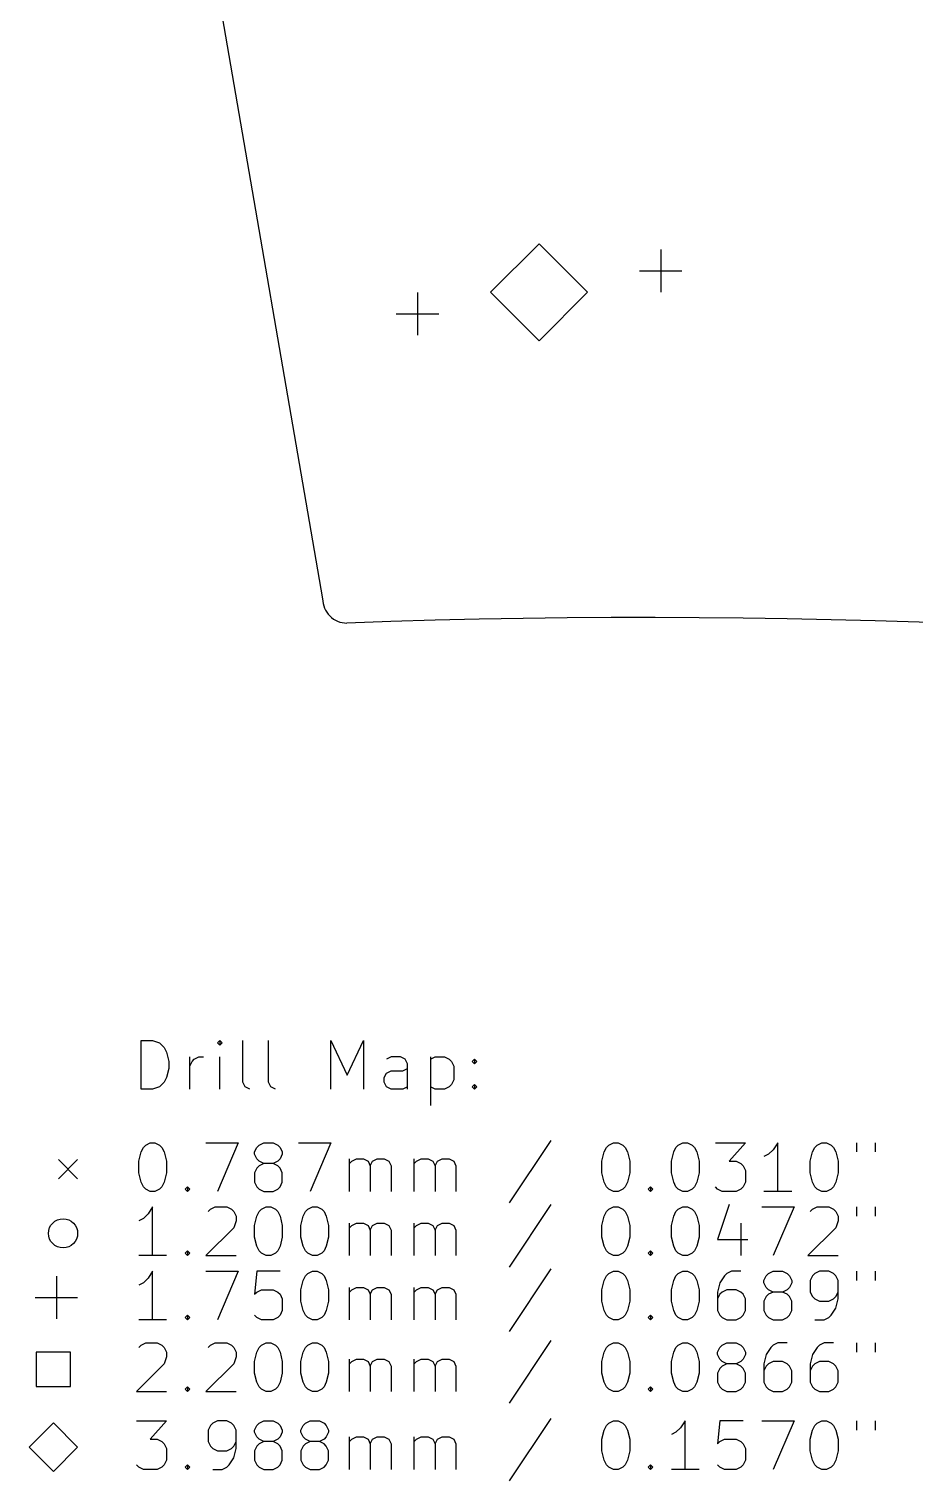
# Model space of a CAD drawing. Extents: x 1.3 to 13.6, y -7 to -2.1.
# Drawn here: x 1.322 to 2.756, y -6.967 to -4.617 of the extents above; entities that cross this region are included whole.
import ezdxf

# ---------------------------------------------------------------- set-up
doc = ezdxf.new("R2010")
doc.units = 0
doc.header["$MEASUREMENT"] = 0
doc.layers.add('BLACK', color=7, linetype='CONTINUOUS')

msp = doc.modelspace()

# ---------------------------------------------------------------- linework, layer by layer
at = {"layer": 'BLACK', "linetype": 'CONTINUOUS'}
for p, q in [((1.40337, -3.256), (1.79707, -5.53946)), ((2.14754, -4.9649), (2.06904, -5.0434)), ((2.22604, -5.0434), (2.14754, -4.9649)), ((2.3445, -4.97423), (2.3445, -5.04312)), ((2.31005, -5.00867), (2.37895, -5.00867)), ((1.95058, -5.04369), (1.95058, -5.11258)), ((2.06904, -5.0434), (2.14754, -5.1219)), ((2.14754, -5.1219), (2.22604, -5.0434)), ((1.91613, -5.07813), (1.98503, -5.07813)), ((1.50308, -6.33335), (1.50308, -6.25461)), ((1.50308, -6.25461), (1.52183, -6.25461)), ((1.52183, -6.25461), (1.53308, -6.25836)), ((1.53308, -6.25836), (1.54058, -6.26586)), ((1.54058, -6.26586), (1.54433, -6.27336)), ((1.54433, -6.27336), (1.54808, -6.28836)), ((1.63057, -6.25461), (1.62682, -6.25836)), ((1.62682, -6.25836), (1.63057, -6.26211)), ((1.63432, -6.25836), (1.63057, -6.25461)), ((1.63057, -6.25461), (1.63057, -6.26211)), ((1.63057, -6.26211), (1.63432, -6.25836)), ((1.66806, -6.3221), (1.66806, -6.25461)), ((1.70931, -6.3221), (1.70931, -6.25461)), ((1.81054, -6.33335), (1.81054, -6.25461)), ((1.81054, -6.25461), (1.83679, -6.31085)), ((1.83679, -6.31085), (1.86304, -6.25461)), ((1.86304, -6.25461), (1.86304, -6.33335)), ((1.54808, -6.28836), (1.54808, -6.29961)), ((1.58182, -6.33335), (1.58182, -6.28086)), ((1.58182, -6.29586), (1.58557, -6.28836)), ((1.58557, -6.28836), (1.58932, -6.28461)), ((1.58932, -6.28461), (1.59682, -6.28086)), ((1.59682, -6.28086), (1.60432, -6.28086)), ((1.63057, -6.33335), (1.63057, -6.28086)), ((1.90803, -6.28086), (1.90053, -6.28461)), ((1.92303, -6.28086), (1.90803, -6.28086)), ((1.93053, -6.28461), (1.92303, -6.28086)), ((1.93428, -6.29211), (1.93053, -6.28461)), ((1.93428, -6.33335), (1.93428, -6.29211)), ((1.97177, -6.28086), (1.97177, -6.3596)), ((1.97177, -6.28461), (1.97927, -6.28086)), ((1.97927, -6.28086), (1.99427, -6.28086)), ((1.99427, -6.28086), (2.00177, -6.28461)), ((2.00177, -6.28461), (2.00552, -6.28836)), ((2.00552, -6.28836), (2.00927, -6.29586)), ((2.00927, -6.29586), (2.00927, -6.31835)), ((2.03926, -6.28836), (2.04301, -6.28461)), ((2.04301, -6.29211), (2.03926, -6.28836)), ((2.04301, -6.28461), (2.04676, -6.28836)), ((2.04301, -6.28461), (2.04301, -6.29211)), ((2.04676, -6.28836), (2.04301, -6.29211)), ((1.54433, -6.3146), (1.54058, -6.3221)), ((1.54808, -6.29961), (1.54433, -6.3146)), ((1.89678, -6.3146), (1.90053, -6.30711)), ((1.89678, -6.3221), (1.89678, -6.3146)), ((1.90053, -6.30711), (1.90803, -6.30336)), ((1.90803, -6.30336), (1.92678, -6.30336)), ((1.92678, -6.30336), (1.93428, -6.29961)), ((2.00927, -6.31835), (2.00552, -6.32585)), ((1.52183, -6.33335), (1.50308, -6.33335)), ((1.53308, -6.3296), (1.52183, -6.33335)), ((1.54058, -6.3221), (1.53308, -6.3296)), ((1.67181, -6.3296), (1.66806, -6.3221)), ((1.67931, -6.33335), (1.67181, -6.3296)), ((1.71306, -6.3296), (1.70931, -6.3221)), ((1.72055, -6.33335), (1.71306, -6.3296)), ((1.90053, -6.3296), (1.89678, -6.3221)), ((1.90803, -6.33335), (1.90053, -6.3296)), ((1.92678, -6.33335), (1.90803, -6.33335)), ((1.93428, -6.3296), (1.92678, -6.33335)), ((1.97927, -6.33335), (1.97177, -6.3296)), ((1.99427, -6.33335), (1.97927, -6.33335)), ((2.00177, -6.3296), (1.99427, -6.33335)), ((2.00552, -6.32585), (2.00177, -6.3296)), ((2.03926, -6.3296), (2.04301, -6.32585)), ((2.04301, -6.33335), (2.03926, -6.3296)), ((2.04301, -6.32585), (2.04676, -6.3296)), ((2.04301, -6.32585), (2.04301, -6.33335)), ((2.04676, -6.3296), (2.04301, -6.33335)), ((1.49933, -6.44996), (1.50308, -6.43496)), ((1.50308, -6.43496), (1.50683, -6.42747)), ((1.50683, -6.42747), (1.51058, -6.42372)), ((1.51058, -6.42372), (1.51808, -6.41997)), ((1.51808, -6.41997), (1.52558, -6.41997)), ((1.52558, -6.41997), (1.53308, -6.42372)), ((1.53308, -6.42372), (1.53683, -6.42747)), ((1.53683, -6.42747), (1.54058, -6.43496)), ((1.54058, -6.43496), (1.54433, -6.44996)), ((1.60807, -6.41997), (1.66056, -6.41997)), ((1.66056, -6.41997), (1.62682, -6.49871)), ((1.68681, -6.43496), (1.69056, -6.42747)), ((1.68681, -6.43871), (1.68681, -6.43496)), ((1.69056, -6.44621), (1.68681, -6.43871)), ((1.69056, -6.42747), (1.69431, -6.42372)), ((1.69431, -6.42372), (1.70181, -6.41997)), ((1.70181, -6.41997), (1.7168, -6.41997)), ((1.7168, -6.41997), (1.7243, -6.42372)), ((1.7243, -6.42372), (1.72805, -6.42747)), ((1.72805, -6.42747), (1.7318, -6.43496)), ((1.7318, -6.43871), (1.72805, -6.44621)), ((1.7318, -6.43496), (1.7318, -6.43871)), ((1.75805, -6.41997), (1.81054, -6.41997)), ((1.81054, -6.41997), (1.7768, -6.49871)), ((2.16675, -6.41622), (2.09926, -6.51745)), ((2.24924, -6.44996), (2.25299, -6.43496)), ((2.25299, -6.43496), (2.25674, -6.42747)), ((2.25674, -6.42747), (2.26049, -6.42372)), ((2.26049, -6.42372), (2.26799, -6.41997)), ((2.26799, -6.41997), (2.27548, -6.41997)), ((2.27548, -6.41997), (2.28298, -6.42372)), ((2.28298, -6.42372), (2.28673, -6.42747)), ((2.28673, -6.42747), (2.29048, -6.43496)), ((2.29048, -6.43496), (2.29423, -6.44996)), ((2.36172, -6.44996), (2.36547, -6.43496)), ((2.36547, -6.43496), (2.36922, -6.42747)), ((2.36922, -6.42747), (2.37297, -6.42372)), ((2.37297, -6.42372), (2.38047, -6.41997)), ((2.38047, -6.41997), (2.38797, -6.41997)), ((2.38797, -6.41997), (2.39547, -6.42372)), ((2.39547, -6.42372), (2.39922, -6.42747)), ((2.39922, -6.42747), (2.40297, -6.43496)), ((2.40297, -6.43496), (2.40672, -6.44996)), ((2.43297, -6.41997), (2.48171, -6.41997)), ((2.48171, -6.41997), (2.45546, -6.44996)), ((2.5192, -6.43871), (2.51171, -6.44246)), ((2.5267, -6.43121), (2.5192, -6.43871)), ((2.5342, -6.41997), (2.5267, -6.43121)), ((2.5342, -6.49871), (2.5342, -6.41997)), ((2.5867, -6.44996), (2.59045, -6.43496)), ((2.59045, -6.43496), (2.5942, -6.42747)), ((2.5942, -6.42747), (2.59794, -6.42372)), ((2.59794, -6.42372), (2.60544, -6.41997)), ((2.60544, -6.41997), (2.61294, -6.41997)), ((2.61294, -6.41997), (2.62044, -6.42372)), ((2.62044, -6.42372), (2.62419, -6.42747)), ((2.62419, -6.42747), (2.62794, -6.43496)), ((2.62794, -6.43496), (2.63169, -6.44996)), ((2.66169, -6.41997), (2.66169, -6.43496)), ((2.69168, -6.41997), (2.69168, -6.43496)), ((1.36941, -6.44719), (1.40041, -6.47819)), ((1.40041, -6.44719), (1.36941, -6.47819)), ((1.49933, -6.46871), (1.49933, -6.44996)), ((1.54433, -6.44996), (1.54433, -6.46871)), ((1.69056, -6.46121), (1.68681, -6.46871)), ((1.69431, -6.44996), (1.69056, -6.44621)), ((1.69431, -6.45746), (1.69056, -6.46121)), ((1.70181, -6.45371), (1.69431, -6.44996)), ((1.70181, -6.45371), (1.69431, -6.45746)), ((1.7168, -6.45371), (1.70181, -6.45371)), ((1.7243, -6.44996), (1.7168, -6.45371)), ((1.7243, -6.45746), (1.7168, -6.45371)), ((1.72805, -6.44621), (1.7243, -6.44996)), ((1.72805, -6.46121), (1.7243, -6.45746)), ((1.7318, -6.46871), (1.72805, -6.46121)), ((1.84054, -6.49871), (1.84054, -6.44621)), ((1.84054, -6.45371), (1.84429, -6.44996)), ((1.84429, -6.44996), (1.85179, -6.44621)), ((1.85179, -6.44621), (1.86304, -6.44621)), ((1.86304, -6.44621), (1.87054, -6.44996)), ((1.87054, -6.44996), (1.87429, -6.45746)), ((1.87429, -6.45746), (1.87803, -6.44996)), ((1.87429, -6.45746), (1.87429, -6.49871)), ((1.87803, -6.44996), (1.88553, -6.44621)), ((1.88553, -6.44621), (1.89678, -6.44621)), ((1.89678, -6.44621), (1.90428, -6.44996)), ((1.90428, -6.44996), (1.90803, -6.45746)), ((1.90803, -6.45746), (1.90803, -6.49871)), ((1.94553, -6.49871), (1.94553, -6.44621)), ((1.94553, -6.45371), (1.94928, -6.44996)), ((1.94928, -6.44996), (1.95677, -6.44621)), ((1.95677, -6.44621), (1.96802, -6.44621)), ((1.96802, -6.44621), (1.97552, -6.44996)), ((1.97552, -6.44996), (1.97927, -6.45746)), ((1.97927, -6.45746), (1.98302, -6.44996)), ((1.97927, -6.45746), (1.97927, -6.49871)), ((1.98302, -6.44996), (1.99052, -6.44621)), ((1.99052, -6.44621), (2.00177, -6.44621)), ((2.00177, -6.44621), (2.00927, -6.44996)), ((2.00927, -6.44996), (2.01302, -6.45746)), ((2.01302, -6.45746), (2.01302, -6.49871)), ((2.24924, -6.46871), (2.24924, -6.44996)), ((2.29423, -6.44996), (2.29423, -6.46871)), ((2.36172, -6.46871), (2.36172, -6.44996)), ((2.40672, -6.44996), (2.40672, -6.46871)), ((2.45546, -6.44996), (2.46671, -6.44996)), ((2.46671, -6.44996), (2.47421, -6.45371)), ((2.47421, -6.45371), (2.47796, -6.45746)), ((2.47796, -6.45746), (2.48171, -6.46496)), ((2.5867, -6.46871), (2.5867, -6.44996)), ((2.63169, -6.44996), (2.63169, -6.46871)), ((1.50308, -6.48371), (1.49933, -6.46871)), ((1.50683, -6.49121), (1.50308, -6.48371)), ((1.54058, -6.48371), (1.53683, -6.49121)), ((1.54433, -6.46871), (1.54058, -6.48371)), ((1.68681, -6.46871), (1.68681, -6.48371)), ((1.68681, -6.48371), (1.69056, -6.49121)), ((1.72805, -6.49121), (1.7318, -6.48371)), ((1.7318, -6.48371), (1.7318, -6.46871)), ((2.25299, -6.48371), (2.24924, -6.46871)), ((2.25674, -6.49121), (2.25299, -6.48371)), ((2.29048, -6.48371), (2.28673, -6.49121)), ((2.29423, -6.46871), (2.29048, -6.48371)), ((2.36547, -6.48371), (2.36172, -6.46871)), ((2.36922, -6.49121), (2.36547, -6.48371)), ((2.40297, -6.48371), (2.39922, -6.49121)), ((2.40672, -6.46871), (2.40297, -6.48371)), ((2.48171, -6.48371), (2.47796, -6.49121)), ((2.48171, -6.46496), (2.48171, -6.48371)), ((2.59045, -6.48371), (2.5867, -6.46871)), ((2.5942, -6.49121), (2.59045, -6.48371)), ((2.62794, -6.48371), (2.62419, -6.49121)), ((2.63169, -6.46871), (2.62794, -6.48371)), ((1.51058, -6.49496), (1.50683, -6.49121)), ((1.51808, -6.49871), (1.51058, -6.49496)), ((1.52558, -6.49871), (1.51808, -6.49871)), ((1.53308, -6.49496), (1.52558, -6.49871)), ((1.53683, -6.49121), (1.53308, -6.49496)), ((1.57432, -6.49496), (1.57807, -6.49121)), ((1.57807, -6.49871), (1.57432, -6.49496)), ((1.57807, -6.49121), (1.58182, -6.49496)), ((1.57807, -6.49121), (1.57807, -6.49871)), ((1.58182, -6.49496), (1.57807, -6.49871)), ((1.69056, -6.49121), (1.69431, -6.49496)), ((1.69431, -6.49496), (1.70181, -6.49871)), ((1.70181, -6.49871), (1.7168, -6.49871)), ((1.7168, -6.49871), (1.7243, -6.49496)), ((1.7243, -6.49496), (1.72805, -6.49121)), ((2.26049, -6.49496), (2.25674, -6.49121)), ((2.26799, -6.49871), (2.26049, -6.49496)), ((2.27548, -6.49871), (2.26799, -6.49871)), ((2.28298, -6.49496), (2.27548, -6.49871)), ((2.28673, -6.49121), (2.28298, -6.49496)), ((2.32423, -6.49496), (2.32798, -6.49121)), ((2.32798, -6.49871), (2.32423, -6.49496)), ((2.32798, -6.49121), (2.33173, -6.49496)), ((2.32798, -6.49121), (2.32798, -6.49871)), ((2.33173, -6.49496), (2.32798, -6.49871)), ((2.37297, -6.49496), (2.36922, -6.49121)), ((2.38047, -6.49871), (2.37297, -6.49496)), ((2.38797, -6.49871), (2.38047, -6.49871)), ((2.39547, -6.49496), (2.38797, -6.49871)), ((2.39922, -6.49121), (2.39547, -6.49496)), ((2.43671, -6.49496), (2.43297, -6.49121)), ((2.44421, -6.49871), (2.43671, -6.49496)), ((2.46671, -6.49871), (2.44421, -6.49871)), ((2.47421, -6.49496), (2.46671, -6.49871)), ((2.47796, -6.49121), (2.47421, -6.49496)), ((2.5567, -6.49871), (2.51171, -6.49871)), ((2.59794, -6.49496), (2.5942, -6.49121)), ((2.60544, -6.49871), (2.59794, -6.49496)), ((2.61294, -6.49871), (2.60544, -6.49871)), ((2.62044, -6.49496), (2.61294, -6.49871)), ((2.62419, -6.49121), (2.62044, -6.49496)), ((1.52183, -6.5239), (1.51433, -6.53515)), ((1.52183, -6.60264), (1.52183, -6.5239)), ((1.61182, -6.5314), (1.61557, -6.52765)), ((1.61557, -6.52765), (1.62307, -6.5239)), ((1.62307, -6.5239), (1.64181, -6.5239)), ((1.64181, -6.5239), (1.64931, -6.52765)), ((1.64931, -6.52765), (1.65306, -6.5314)), ((1.65306, -6.5314), (1.65681, -6.5389)), ((1.69056, -6.5389), (1.69431, -6.5314)), ((1.69431, -6.5314), (1.69806, -6.52765)), ((1.69806, -6.52765), (1.70556, -6.5239)), ((1.70556, -6.5239), (1.71306, -6.5239)), ((1.71306, -6.5239), (1.72055, -6.52765)), ((1.72055, -6.52765), (1.7243, -6.5314)), ((1.7243, -6.5314), (1.72805, -6.5389)), ((1.76555, -6.5389), (1.7693, -6.5314)), ((1.7693, -6.5314), (1.77305, -6.52765)), ((1.77305, -6.52765), (1.78055, -6.5239)), ((1.78055, -6.5239), (1.78805, -6.5239)), ((1.78805, -6.5239), (1.79554, -6.52765)), ((1.79554, -6.52765), (1.79929, -6.5314)), ((1.79929, -6.5314), (1.80304, -6.5389)), ((2.16675, -6.52015), (2.09926, -6.62139)), ((2.25299, -6.5389), (2.25674, -6.5314)), ((2.25674, -6.5314), (2.26049, -6.52765)), ((2.26049, -6.52765), (2.26799, -6.5239)), ((2.26799, -6.5239), (2.27548, -6.5239)), ((2.27548, -6.5239), (2.28298, -6.52765)), ((2.28298, -6.52765), (2.28673, -6.5314)), ((2.28673, -6.5314), (2.29048, -6.5389)), ((2.36547, -6.5389), (2.36922, -6.5314)), ((2.36922, -6.5314), (2.37297, -6.52765)), ((2.37297, -6.52765), (2.38047, -6.5239)), ((2.38047, -6.5239), (2.38797, -6.5239)), ((2.38797, -6.5239), (2.39547, -6.52765)), ((2.39547, -6.52765), (2.39922, -6.5314)), ((2.39922, -6.5314), (2.40297, -6.5389)), ((2.45546, -6.52015), (2.43671, -6.5764)), ((2.50796, -6.5239), (2.56045, -6.5239)), ((2.56045, -6.5239), (2.5267, -6.60264)), ((2.5867, -6.5314), (2.59045, -6.52765)), ((2.59045, -6.52765), (2.59794, -6.5239)), ((2.59794, -6.5239), (2.61669, -6.5239)), ((2.61669, -6.5239), (2.62419, -6.52765)), ((2.62419, -6.52765), (2.62794, -6.5314)), ((2.62794, -6.5314), (2.63169, -6.5389)), ((2.66169, -6.5239), (2.66169, -6.5389)), ((2.69168, -6.5239), (2.69168, -6.5389)), ((1.50683, -6.54265), (1.49933, -6.5464)), ((1.51433, -6.53515), (1.50683, -6.54265)), ((1.65681, -6.5464), (1.65306, -6.55765)), ((1.65681, -6.5389), (1.65681, -6.5464)), ((1.68681, -6.5539), (1.69056, -6.5389)), ((1.68681, -6.57265), (1.68681, -6.5539)), ((1.72805, -6.5389), (1.7318, -6.5539)), ((1.7318, -6.5539), (1.7318, -6.57265)), ((1.7618, -6.5539), (1.76555, -6.5389)), ((1.7618, -6.57265), (1.7618, -6.5539)), ((1.80304, -6.5389), (1.80679, -6.5539)), ((1.80679, -6.5539), (1.80679, -6.57265)), ((1.84054, -6.60264), (1.84054, -6.55015)), ((1.84054, -6.55765), (1.84429, -6.5539)), ((1.84429, -6.5539), (1.85179, -6.55015)), ((1.85179, -6.55015), (1.86304, -6.55015)), ((1.86304, -6.55015), (1.87054, -6.5539)), ((1.87054, -6.5539), (1.87429, -6.5614)), ((1.87429, -6.5614), (1.87803, -6.5539)), ((1.87803, -6.5539), (1.88553, -6.55015)), ((1.88553, -6.55015), (1.89678, -6.55015)), ((1.89678, -6.55015), (1.90428, -6.5539)), ((1.90428, -6.5539), (1.90803, -6.5614)), ((1.94553, -6.60264), (1.94553, -6.55015)), ((1.94553, -6.55765), (1.94928, -6.5539)), ((1.94928, -6.5539), (1.95677, -6.55015)), ((1.95677, -6.55015), (1.96802, -6.55015)), ((1.96802, -6.55015), (1.97552, -6.5539)), ((1.97552, -6.5539), (1.97927, -6.5614)), ((1.97927, -6.5614), (1.98302, -6.5539)), ((1.98302, -6.5539), (1.99052, -6.55015)), ((1.99052, -6.55015), (2.00177, -6.55015)), ((2.00177, -6.55015), (2.00927, -6.5539)), ((2.00927, -6.5539), (2.01302, -6.5614)), ((2.24924, -6.5539), (2.25299, -6.5389)), ((2.24924, -6.57265), (2.24924, -6.5539)), ((2.29048, -6.5389), (2.29423, -6.5539)), ((2.29423, -6.5539), (2.29423, -6.57265)), ((2.36172, -6.5539), (2.36547, -6.5389)), ((2.36172, -6.57265), (2.36172, -6.5539)), ((2.40297, -6.5389), (2.40672, -6.5539)), ((2.40672, -6.5539), (2.40672, -6.57265)), ((2.47421, -6.55015), (2.47421, -6.60264)), ((2.63169, -6.5464), (2.62794, -6.55765)), ((2.63169, -6.5389), (2.63169, -6.5464)), ((1.65306, -6.55765), (1.60807, -6.60264)), ((1.69056, -6.58765), (1.68681, -6.57265)), ((1.7318, -6.57265), (1.72805, -6.58765)), ((1.76555, -6.58765), (1.7618, -6.57265)), ((1.80679, -6.57265), (1.80304, -6.58765)), ((1.87429, -6.5614), (1.87429, -6.60264)), ((1.90803, -6.5614), (1.90803, -6.60264)), ((1.97927, -6.5614), (1.97927, -6.60264)), ((2.01302, -6.5614), (2.01302, -6.60264)), ((2.25299, -6.58765), (2.24924, -6.57265)), ((2.29423, -6.57265), (2.29048, -6.58765)), ((2.36547, -6.58765), (2.36172, -6.57265)), ((2.40672, -6.57265), (2.40297, -6.58765)), ((2.43671, -6.5764), (2.48546, -6.5764)), ((2.62794, -6.55765), (2.58295, -6.60264)), ((1.54433, -6.60264), (1.49933, -6.60264)), ((1.57432, -6.59889), (1.57807, -6.59514)), ((1.57807, -6.60264), (1.57432, -6.59889)), ((1.57807, -6.59514), (1.58182, -6.59889)), ((1.57807, -6.59514), (1.57807, -6.60264)), ((1.58182, -6.59889), (1.57807, -6.60264)), ((1.60807, -6.60264), (1.65681, -6.60264)), ((1.69431, -6.59514), (1.69056, -6.58765)), ((1.69806, -6.59889), (1.69431, -6.59514)), ((1.70556, -6.60264), (1.69806, -6.59889)), ((1.71306, -6.60264), (1.70556, -6.60264)), ((1.72055, -6.59889), (1.71306, -6.60264)), ((1.7243, -6.59514), (1.72055, -6.59889)), ((1.72805, -6.58765), (1.7243, -6.59514)), ((1.7693, -6.59514), (1.76555, -6.58765)), ((1.77305, -6.59889), (1.7693, -6.59514)), ((1.78055, -6.60264), (1.77305, -6.59889)), ((1.78805, -6.60264), (1.78055, -6.60264)), ((1.79554, -6.59889), (1.78805, -6.60264)), ((1.79929, -6.59514), (1.79554, -6.59889)), ((1.80304, -6.58765), (1.79929, -6.59514)), ((2.25674, -6.59514), (2.25299, -6.58765)), ((2.26049, -6.59889), (2.25674, -6.59514)), ((2.26799, -6.60264), (2.26049, -6.59889)), ((2.27548, -6.60264), (2.26799, -6.60264)), ((2.28298, -6.59889), (2.27548, -6.60264)), ((2.28673, -6.59514), (2.28298, -6.59889)), ((2.29048, -6.58765), (2.28673, -6.59514)), ((2.32423, -6.59889), (2.32798, -6.59514)), ((2.32798, -6.60264), (2.32423, -6.59889)), ((2.32798, -6.59514), (2.33173, -6.59889)), ((2.32798, -6.59514), (2.32798, -6.60264)), ((2.33173, -6.59889), (2.32798, -6.60264)), ((2.36922, -6.59514), (2.36547, -6.58765)), ((2.37297, -6.59889), (2.36922, -6.59514)), ((2.38047, -6.60264), (2.37297, -6.59889)), ((2.38797, -6.60264), (2.38047, -6.60264)), ((2.39547, -6.59889), (2.38797, -6.60264)), ((2.39922, -6.59514), (2.39547, -6.59889)), ((2.40297, -6.58765), (2.39922, -6.59514)), ((2.58295, -6.60264), (2.63169, -6.60264)), ((2.16675, -6.62409), (2.09926, -6.72533)), ((1.36596, -6.63611), (1.36596, -6.70501)), ((1.50683, -6.64659), (1.49933, -6.65034)), ((1.51433, -6.63909), (1.50683, -6.64659)), ((1.52183, -6.62784), (1.51433, -6.63909)), ((1.52183, -6.70658), (1.52183, -6.62784)), ((1.60807, -6.62784), (1.66056, -6.62784)), ((1.66056, -6.62784), (1.62682, -6.70658)), ((1.69056, -6.62784), (1.68681, -6.66534)), ((1.72805, -6.62784), (1.69056, -6.62784)), ((1.7618, -6.65784), (1.76555, -6.64284)), ((1.76555, -6.64284), (1.7693, -6.63534)), ((1.7693, -6.63534), (1.77305, -6.63159)), ((1.77305, -6.63159), (1.78055, -6.62784)), ((1.78055, -6.62784), (1.78805, -6.62784)), ((1.78805, -6.62784), (1.79554, -6.63159)), ((1.79554, -6.63159), (1.79929, -6.63534)), ((1.79929, -6.63534), (1.80304, -6.64284)), ((1.80304, -6.64284), (1.80679, -6.65784)), ((2.24924, -6.65784), (2.25299, -6.64284)), ((2.25299, -6.64284), (2.25674, -6.63534)), ((2.25674, -6.63534), (2.26049, -6.63159)), ((2.26049, -6.63159), (2.26799, -6.62784)), ((2.26799, -6.62784), (2.27548, -6.62784)), ((2.27548, -6.62784), (2.28298, -6.63159)), ((2.28298, -6.63159), (2.28673, -6.63534)), ((2.28673, -6.63534), (2.29048, -6.64284)), ((2.29048, -6.64284), (2.29423, -6.65784)), ((2.36172, -6.65784), (2.36547, -6.64284)), ((2.36547, -6.64284), (2.36922, -6.63534)), ((2.36922, -6.63534), (2.37297, -6.63159)), ((2.37297, -6.63159), (2.38047, -6.62784)), ((2.38047, -6.62784), (2.38797, -6.62784)), ((2.38797, -6.62784), (2.39547, -6.63159)), ((2.39547, -6.63159), (2.39922, -6.63534)), ((2.39922, -6.63534), (2.40297, -6.64284)), ((2.40297, -6.64284), (2.40672, -6.65784)), ((2.44046, -6.64659), (2.43671, -6.66159)), ((2.44796, -6.63534), (2.44046, -6.64659)), ((2.45171, -6.63159), (2.44796, -6.63534)), ((2.45921, -6.62784), (2.45171, -6.63159)), ((2.47421, -6.62784), (2.45921, -6.62784)), ((2.51171, -6.64284), (2.51545, -6.63534)), ((2.51171, -6.64659), (2.51171, -6.64284)), ((2.51545, -6.65409), (2.51171, -6.64659)), ((2.51545, -6.63534), (2.5192, -6.63159)), ((2.5192, -6.63159), (2.5267, -6.62784)), ((2.5267, -6.62784), (2.5417, -6.62784)), ((2.5417, -6.62784), (2.5492, -6.63159)), ((2.5492, -6.63159), (2.55295, -6.63534)), ((2.55295, -6.63534), (2.5567, -6.64284)), ((2.5567, -6.64659), (2.55295, -6.65409)), ((2.5567, -6.64284), (2.5567, -6.64659)), ((2.59045, -6.63534), (2.5867, -6.64284)), ((2.5867, -6.64284), (2.5867, -6.66159)), ((2.5942, -6.63159), (2.59045, -6.63534)), ((2.60169, -6.62784), (2.5942, -6.63159)), ((2.61669, -6.62784), (2.60169, -6.62784)), ((2.62419, -6.63159), (2.61669, -6.62784)), ((2.62794, -6.63534), (2.62419, -6.63159)), ((2.63169, -6.64284), (2.62794, -6.63534)), ((2.63169, -6.67283), (2.63169, -6.64284)), ((2.66169, -6.62784), (2.66169, -6.64284)), ((2.69168, -6.62784), (2.69168, -6.64284)), ((1.33152, -6.67056), (1.40041, -6.67056)), ((1.68681, -6.66534), (1.69056, -6.66159)), ((1.69056, -6.66159), (1.69806, -6.65784)), ((1.69806, -6.65784), (1.7168, -6.65784)), ((1.7168, -6.65784), (1.7243, -6.66159)), ((1.7243, -6.66159), (1.72805, -6.66534)), ((1.72805, -6.66534), (1.7318, -6.67283)), ((1.7318, -6.67283), (1.7318, -6.69158)), ((1.7618, -6.67658), (1.7618, -6.65784)), ((1.80679, -6.65784), (1.80679, -6.67658)), ((1.84054, -6.70658), (1.84054, -6.65409)), ((1.84054, -6.66159), (1.84429, -6.65784)), ((1.84429, -6.65784), (1.85179, -6.65409)), ((1.85179, -6.65409), (1.86304, -6.65409)), ((1.86304, -6.65409), (1.87054, -6.65784)), ((1.87054, -6.65784), (1.87429, -6.66534)), ((1.87429, -6.66534), (1.87803, -6.65784)), ((1.87429, -6.66534), (1.87429, -6.70658)), ((1.87803, -6.65784), (1.88553, -6.65409)), ((1.88553, -6.65409), (1.89678, -6.65409)), ((1.89678, -6.65409), (1.90428, -6.65784)), ((1.90428, -6.65784), (1.90803, -6.66534)), ((1.90803, -6.66534), (1.90803, -6.70658)), ((1.94553, -6.70658), (1.94553, -6.65409)), ((1.94553, -6.66159), (1.94928, -6.65784)), ((1.94928, -6.65784), (1.95677, -6.65409)), ((1.95677, -6.65409), (1.96802, -6.65409)), ((1.96802, -6.65409), (1.97552, -6.65784)), ((1.97552, -6.65784), (1.97927, -6.66534)), ((1.97927, -6.66534), (1.98302, -6.65784)), ((1.97927, -6.66534), (1.97927, -6.70658)), ((1.98302, -6.65784), (1.99052, -6.65409)), ((1.99052, -6.65409), (2.00177, -6.65409)), ((2.00177, -6.65409), (2.00927, -6.65784)), ((2.00927, -6.65784), (2.01302, -6.66534)), ((2.01302, -6.66534), (2.01302, -6.70658)), ((2.24924, -6.67658), (2.24924, -6.65784)), ((2.29423, -6.65784), (2.29423, -6.67658)), ((2.36172, -6.67658), (2.36172, -6.65784)), ((2.40672, -6.65784), (2.40672, -6.67658)), ((2.43671, -6.66159), (2.43671, -6.69158)), ((2.44046, -6.66534), (2.43671, -6.67283)), ((2.44421, -6.66159), (2.44046, -6.66534)), ((2.45171, -6.65784), (2.44421, -6.66159)), ((2.46671, -6.65784), (2.45171, -6.65784)), ((2.47421, -6.66159), (2.46671, -6.65784)), ((2.47796, -6.66534), (2.47421, -6.66159)), ((2.48171, -6.67283), (2.47796, -6.66534)), ((2.48171, -6.69158), (2.48171, -6.67283)), ((2.51545, -6.66908), (2.51171, -6.67658)), ((2.5192, -6.65784), (2.51545, -6.65409)), ((2.5192, -6.66534), (2.51545, -6.66908)), ((2.5267, -6.66159), (2.5192, -6.65784)), ((2.5267, -6.66159), (2.5192, -6.66534)), ((2.5417, -6.66159), (2.5267, -6.66159)), ((2.5492, -6.65784), (2.5417, -6.66159)), ((2.5492, -6.66534), (2.5417, -6.66159)), ((2.55295, -6.65409), (2.5492, -6.65784)), ((2.55295, -6.66908), (2.5492, -6.66534)), ((2.5567, -6.67658), (2.55295, -6.66908)), ((2.5867, -6.66159), (2.59045, -6.66908)), ((2.59045, -6.66908), (2.5942, -6.67283)), ((2.5942, -6.67283), (2.60169, -6.67658)), ((2.61669, -6.67658), (2.62419, -6.67283)), ((2.62419, -6.67283), (2.62794, -6.66908)), ((2.62794, -6.66908), (2.63169, -6.66159)), ((2.62794, -6.68783), (2.63169, -6.67283)), ((1.7318, -6.69158), (1.72805, -6.69908)), ((1.76555, -6.69158), (1.7618, -6.67658)), ((1.7693, -6.69908), (1.76555, -6.69158)), ((1.80304, -6.69158), (1.79929, -6.69908)), ((1.80679, -6.67658), (1.80304, -6.69158)), ((2.25299, -6.69158), (2.24924, -6.67658)), ((2.25674, -6.69908), (2.25299, -6.69158)), ((2.29048, -6.69158), (2.28673, -6.69908)), ((2.29423, -6.67658), (2.29048, -6.69158)), ((2.36547, -6.69158), (2.36172, -6.67658)), ((2.36922, -6.69908), (2.36547, -6.69158)), ((2.40297, -6.69158), (2.39922, -6.69908)), ((2.40672, -6.67658), (2.40297, -6.69158)), ((2.43671, -6.69158), (2.44046, -6.69908)), ((2.47796, -6.69908), (2.48171, -6.69158)), ((2.51171, -6.67658), (2.51171, -6.69158)), ((2.51171, -6.69158), (2.51545, -6.69908)), ((2.55295, -6.69908), (2.5567, -6.69158)), ((2.5567, -6.69158), (2.5567, -6.67658)), ((2.60169, -6.67658), (2.61669, -6.67658)), ((2.62044, -6.69908), (2.62794, -6.68783)), ((1.54433, -6.70658), (1.49933, -6.70658)), ((1.57432, -6.70283), (1.57807, -6.69908)), ((1.57807, -6.70658), (1.57432, -6.70283)), ((1.57807, -6.69908), (1.58182, -6.70283)), ((1.57807, -6.69908), (1.57807, -6.70658)), ((1.58182, -6.70283), (1.57807, -6.70658)), ((1.69056, -6.70283), (1.68681, -6.69908)), ((1.69806, -6.70658), (1.69056, -6.70283)), ((1.7168, -6.70658), (1.69806, -6.70658)), ((1.7243, -6.70283), (1.7168, -6.70658)), ((1.72805, -6.69908), (1.7243, -6.70283)), ((1.77305, -6.70283), (1.7693, -6.69908)), ((1.78055, -6.70658), (1.77305, -6.70283)), ((1.78805, -6.70658), (1.78055, -6.70658)), ((1.79554, -6.70283), (1.78805, -6.70658)), ((1.79929, -6.69908), (1.79554, -6.70283)), ((2.26049, -6.70283), (2.25674, -6.69908)), ((2.26799, -6.70658), (2.26049, -6.70283)), ((2.27548, -6.70658), (2.26799, -6.70658)), ((2.28298, -6.70283), (2.27548, -6.70658)), ((2.28673, -6.69908), (2.28298, -6.70283)), ((2.32423, -6.70283), (2.32798, -6.69908)), ((2.32798, -6.70658), (2.32423, -6.70283)), ((2.32798, -6.69908), (2.33173, -6.70283)), ((2.32798, -6.69908), (2.32798, -6.70658)), ((2.33173, -6.70283), (2.32798, -6.70658)), ((2.37297, -6.70283), (2.36922, -6.69908)), ((2.38047, -6.70658), (2.37297, -6.70283)), ((2.38797, -6.70658), (2.38047, -6.70658)), ((2.39547, -6.70283), (2.38797, -6.70658)), ((2.39922, -6.69908), (2.39547, -6.70283)), ((2.44046, -6.69908), (2.44421, -6.70283)), ((2.44421, -6.70283), (2.45171, -6.70658)), ((2.45171, -6.70658), (2.46671, -6.70658)), ((2.46671, -6.70658), (2.47421, -6.70283)), ((2.47421, -6.70283), (2.47796, -6.69908)), ((2.51545, -6.69908), (2.5192, -6.70283)), ((2.5192, -6.70283), (2.5267, -6.70658)), ((2.5267, -6.70658), (2.5417, -6.70658)), ((2.5417, -6.70658), (2.5492, -6.70283)), ((2.5492, -6.70283), (2.55295, -6.69908)), ((2.5942, -6.70658), (2.60919, -6.70658)), ((2.60919, -6.70658), (2.61669, -6.70283)), ((2.61669, -6.70283), (2.62044, -6.69908)), ((1.50308, -6.74773), (1.51058, -6.74398)), ((1.51058, -6.74398), (1.52933, -6.74398)), ((1.52933, -6.74398), (1.53683, -6.74773)), ((1.61557, -6.74773), (1.62307, -6.74398)), ((1.62307, -6.74398), (1.64181, -6.74398)), ((1.64181, -6.74398), (1.64931, -6.74773)), ((1.69806, -6.74773), (1.70556, -6.74398)), ((1.70556, -6.74398), (1.71306, -6.74398)), ((1.71306, -6.74398), (1.72055, -6.74773)), ((1.77305, -6.74773), (1.78055, -6.74398)), ((1.78055, -6.74398), (1.78805, -6.74398)), ((1.78805, -6.74398), (1.79554, -6.74773)), ((2.16675, -6.74023), (2.09926, -6.84147)), ((2.26049, -6.74773), (2.26799, -6.74398)), ((2.26799, -6.74398), (2.27548, -6.74398)), ((2.27548, -6.74398), (2.28298, -6.74773)), ((2.37297, -6.74773), (2.38047, -6.74398)), ((2.38047, -6.74398), (2.38797, -6.74398)), ((2.38797, -6.74398), (2.39547, -6.74773)), ((2.44421, -6.74773), (2.45171, -6.74398)), ((2.45171, -6.74398), (2.46671, -6.74398)), ((2.46671, -6.74398), (2.47421, -6.74773)), ((2.5342, -6.74398), (2.5267, -6.74773)), ((2.5492, -6.74398), (2.5342, -6.74398)), ((2.60919, -6.74398), (2.60169, -6.74773)), ((2.62419, -6.74398), (2.60919, -6.74398)), ((2.66169, -6.74398), (2.66169, -6.75898)), ((2.69168, -6.74398), (2.69168, -6.75898)), ((1.38888, -6.75887), (1.3332, -6.75887)), ((1.3332, -6.75887), (1.3332, -6.81454)), ((1.38888, -6.81454), (1.38888, -6.75887)), ((1.49933, -6.75148), (1.50308, -6.74773)), ((1.53683, -6.74773), (1.54058, -6.75148)), ((1.54058, -6.75148), (1.54433, -6.75898)), ((1.54433, -6.76648), (1.54058, -6.77773)), ((1.54433, -6.75898), (1.54433, -6.76648)), ((1.61182, -6.75148), (1.61557, -6.74773)), ((1.64931, -6.74773), (1.65306, -6.75148)), ((1.65306, -6.75148), (1.65681, -6.75898)), ((1.65681, -6.76648), (1.65306, -6.77773)), ((1.65681, -6.75898), (1.65681, -6.76648)), ((1.68681, -6.77398), (1.69056, -6.75898)), ((1.69056, -6.75898), (1.69431, -6.75148)), ((1.69431, -6.75148), (1.69806, -6.74773)), ((1.72055, -6.74773), (1.7243, -6.75148)), ((1.7243, -6.75148), (1.72805, -6.75898)), ((1.72805, -6.75898), (1.7318, -6.77398)), ((1.7618, -6.77398), (1.76555, -6.75898)), ((1.76555, -6.75898), (1.7693, -6.75148)), ((1.7693, -6.75148), (1.77305, -6.74773)), ((1.79554, -6.74773), (1.79929, -6.75148)), ((1.79929, -6.75148), (1.80304, -6.75898)), ((1.80304, -6.75898), (1.80679, -6.77398)), ((2.24924, -6.77398), (2.25299, -6.75898)), ((2.25299, -6.75898), (2.25674, -6.75148)), ((2.25674, -6.75148), (2.26049, -6.74773)), ((2.28298, -6.74773), (2.28673, -6.75148)), ((2.28673, -6.75148), (2.29048, -6.75898)), ((2.29048, -6.75898), (2.29423, -6.77398)), ((2.36172, -6.77398), (2.36547, -6.75898)), ((2.36547, -6.75898), (2.36922, -6.75148)), ((2.36922, -6.75148), (2.37297, -6.74773)), ((2.39547, -6.74773), (2.39922, -6.75148)), ((2.39922, -6.75148), (2.40297, -6.75898)), ((2.40297, -6.75898), (2.40672, -6.77398)), ((2.43671, -6.75898), (2.44046, -6.75148)), ((2.43671, -6.76273), (2.43671, -6.75898)), ((2.44046, -6.77023), (2.43671, -6.76273)), ((2.44046, -6.75148), (2.44421, -6.74773)), ((2.47421, -6.74773), (2.47796, -6.75148)), ((2.47796, -6.75148), (2.48171, -6.75898)), ((2.48171, -6.76273), (2.47796, -6.77023)), ((2.48171, -6.75898), (2.48171, -6.76273)), ((2.51545, -6.76273), (2.51171, -6.77773)), ((2.52295, -6.75148), (2.51545, -6.76273)), ((2.5267, -6.74773), (2.52295, -6.75148)), ((2.59045, -6.76273), (2.5867, -6.77773)), ((2.59794, -6.75148), (2.59045, -6.76273)), ((2.60169, -6.74773), (2.59794, -6.75148)), ((1.54058, -6.77773), (1.49558, -6.82272)), ((1.65306, -6.77773), (1.60807, -6.82272)), ((1.68681, -6.79273), (1.68681, -6.77398)), ((1.7318, -6.77398), (1.7318, -6.79273)), ((1.7618, -6.79273), (1.7618, -6.77398)), ((1.80679, -6.77398), (1.80679, -6.79273)), ((1.84054, -6.82272), (1.84054, -6.77023)), ((1.84054, -6.77773), (1.84429, -6.77398)), ((1.84429, -6.77398), (1.85179, -6.77023)), ((1.85179, -6.77023), (1.86304, -6.77023)), ((1.86304, -6.77023), (1.87054, -6.77398)), ((1.87054, -6.77398), (1.87429, -6.78148)), ((1.87429, -6.78148), (1.87803, -6.77398)), ((1.87429, -6.78148), (1.87429, -6.82272)), ((1.87803, -6.77398), (1.88553, -6.77023)), ((1.88553, -6.77023), (1.89678, -6.77023)), ((1.89678, -6.77023), (1.90428, -6.77398)), ((1.90428, -6.77398), (1.90803, -6.78148)), ((1.90803, -6.78148), (1.90803, -6.82272)), ((1.94553, -6.82272), (1.94553, -6.77023)), ((1.94553, -6.77773), (1.94928, -6.77398)), ((1.94928, -6.77398), (1.95677, -6.77023)), ((1.95677, -6.77023), (1.96802, -6.77023)), ((1.96802, -6.77023), (1.97552, -6.77398)), ((1.97552, -6.77398), (1.97927, -6.78148)), ((1.97927, -6.78148), (1.98302, -6.77398)), ((1.97927, -6.78148), (1.97927, -6.82272)), ((1.98302, -6.77398), (1.99052, -6.77023)), ((1.99052, -6.77023), (2.00177, -6.77023)), ((2.00177, -6.77023), (2.00927, -6.77398)), ((2.00927, -6.77398), (2.01302, -6.78148)), ((2.01302, -6.78148), (2.01302, -6.82272)), ((2.24924, -6.79273), (2.24924, -6.77398)), ((2.29423, -6.77398), (2.29423, -6.79273)), ((2.36172, -6.79273), (2.36172, -6.77398)), ((2.40672, -6.77398), (2.40672, -6.79273)), ((2.44046, -6.78523), (2.43671, -6.79273)), ((2.44421, -6.77398), (2.44046, -6.77023)), ((2.44421, -6.78148), (2.44046, -6.78523)), ((2.45171, -6.77773), (2.44421, -6.77398)), ((2.45171, -6.77773), (2.44421, -6.78148)), ((2.46671, -6.77773), (2.45171, -6.77773)), ((2.47421, -6.77398), (2.46671, -6.77773)), ((2.47421, -6.78148), (2.46671, -6.77773)), ((2.47796, -6.77023), (2.47421, -6.77398)), ((2.47796, -6.78523), (2.47421, -6.78148)), ((2.48171, -6.79273), (2.47796, -6.78523)), ((2.51171, -6.77773), (2.51171, -6.80772)), ((2.51545, -6.78148), (2.51171, -6.78898)), ((2.5192, -6.77773), (2.51545, -6.78148)), ((2.5267, -6.77398), (2.5192, -6.77773)), ((2.5417, -6.77398), (2.5267, -6.77398)), ((2.5492, -6.77773), (2.5417, -6.77398)), ((2.55295, -6.78148), (2.5492, -6.77773)), ((2.5567, -6.78898), (2.55295, -6.78148)), ((2.5567, -6.80772), (2.5567, -6.78898)), ((2.5867, -6.77773), (2.5867, -6.80772)), ((2.59045, -6.78148), (2.5867, -6.78898)), ((2.5942, -6.77773), (2.59045, -6.78148)), ((2.60169, -6.77398), (2.5942, -6.77773)), ((2.61669, -6.77398), (2.60169, -6.77398)), ((2.62419, -6.77773), (2.61669, -6.77398)), ((2.62794, -6.78148), (2.62419, -6.77773)), ((2.63169, -6.78898), (2.62794, -6.78148)), ((2.63169, -6.80772), (2.63169, -6.78898)), ((1.3332, -6.81454), (1.38888, -6.81454)), ((1.57432, -6.81897), (1.57807, -6.81522)), ((1.57807, -6.81522), (1.58182, -6.81897)), ((1.57807, -6.81522), (1.57807, -6.82272)), ((1.69056, -6.80772), (1.68681, -6.79273)), ((1.69431, -6.81522), (1.69056, -6.80772)), ((1.69806, -6.81897), (1.69431, -6.81522)), ((1.7243, -6.81522), (1.72055, -6.81897)), ((1.72805, -6.80772), (1.7243, -6.81522)), ((1.7318, -6.79273), (1.72805, -6.80772)), ((1.76555, -6.80772), (1.7618, -6.79273)), ((1.7693, -6.81522), (1.76555, -6.80772)), ((1.77305, -6.81897), (1.7693, -6.81522)), ((1.79929, -6.81522), (1.79554, -6.81897)), ((1.80304, -6.80772), (1.79929, -6.81522)), ((1.80679, -6.79273), (1.80304, -6.80772)), ((2.25299, -6.80772), (2.24924, -6.79273)), ((2.25674, -6.81522), (2.25299, -6.80772)), ((2.26049, -6.81897), (2.25674, -6.81522)), ((2.28673, -6.81522), (2.28298, -6.81897)), ((2.29048, -6.80772), (2.28673, -6.81522)), ((2.29423, -6.79273), (2.29048, -6.80772)), ((2.32423, -6.81897), (2.32798, -6.81522)), ((2.32798, -6.81522), (2.33173, -6.81897)), ((2.32798, -6.81522), (2.32798, -6.82272)), ((2.36547, -6.80772), (2.36172, -6.79273)), ((2.36922, -6.81522), (2.36547, -6.80772)), ((2.37297, -6.81897), (2.36922, -6.81522)), ((2.39922, -6.81522), (2.39547, -6.81897)), ((2.40297, -6.80772), (2.39922, -6.81522)), ((2.40672, -6.79273), (2.40297, -6.80772)), ((2.43671, -6.79273), (2.43671, -6.80772)), ((2.43671, -6.80772), (2.44046, -6.81522)), ((2.44046, -6.81522), (2.44421, -6.81897)), ((2.47421, -6.81897), (2.47796, -6.81522)), ((2.47796, -6.81522), (2.48171, -6.80772)), ((2.48171, -6.80772), (2.48171, -6.79273)), ((2.51171, -6.80772), (2.51545, -6.81522)), ((2.51545, -6.81522), (2.5192, -6.81897)), ((2.5492, -6.81897), (2.55295, -6.81522)), ((2.55295, -6.81522), (2.5567, -6.80772)), ((2.5867, -6.80772), (2.59045, -6.81522)), ((2.59045, -6.81522), (2.5942, -6.81897)), ((2.62419, -6.81897), (2.62794, -6.81522)), ((2.62794, -6.81522), (2.63169, -6.80772)), ((1.49558, -6.82272), (1.54433, -6.82272)), ((1.57807, -6.82272), (1.57432, -6.81897)), ((1.58182, -6.81897), (1.57807, -6.82272)), ((1.60807, -6.82272), (1.65681, -6.82272)), ((1.70556, -6.82272), (1.69806, -6.81897)), ((1.71306, -6.82272), (1.70556, -6.82272)), ((1.72055, -6.81897), (1.71306, -6.82272)), ((1.78055, -6.82272), (1.77305, -6.81897)), ((1.78805, -6.82272), (1.78055, -6.82272)), ((1.79554, -6.81897), (1.78805, -6.82272)), ((2.26799, -6.82272), (2.26049, -6.81897)), ((2.27548, -6.82272), (2.26799, -6.82272)), ((2.28298, -6.81897), (2.27548, -6.82272)), ((2.32798, -6.82272), (2.32423, -6.81897)), ((2.33173, -6.81897), (2.32798, -6.82272)), ((2.38047, -6.82272), (2.37297, -6.81897)), ((2.38797, -6.82272), (2.38047, -6.82272)), ((2.39547, -6.81897), (2.38797, -6.82272)), ((2.44421, -6.81897), (2.45171, -6.82272)), ((2.45171, -6.82272), (2.46671, -6.82272)), ((2.46671, -6.82272), (2.47421, -6.81897)), ((2.5192, -6.81897), (2.5267, -6.82272)), ((2.5267, -6.82272), (2.5417, -6.82272)), ((2.5417, -6.82272), (2.5492, -6.81897)), ((2.5942, -6.81897), (2.60169, -6.82272)), ((2.60169, -6.82272), (2.61669, -6.82272)), ((2.61669, -6.82272), (2.62419, -6.81897)), ((1.36104, -6.87332), (1.32167, -6.91269)), ((1.40041, -6.91269), (1.36104, -6.87332)), ((1.49558, -6.86997), (1.54433, -6.86997)), ((1.54433, -6.86997), (1.51808, -6.89996)), ((1.61557, -6.87747), (1.61182, -6.88496)), ((1.61182, -6.88496), (1.61182, -6.90371)), ((1.61932, -6.87372), (1.61557, -6.87747)), ((1.62682, -6.86997), (1.61932, -6.87372)), ((1.64181, -6.86997), (1.62682, -6.86997)), ((1.64931, -6.87372), (1.64181, -6.86997)), ((1.65306, -6.87747), (1.64931, -6.87372)), ((1.65681, -6.88496), (1.65306, -6.87747)), ((1.65681, -6.91496), (1.65681, -6.88496)), ((1.68681, -6.88496), (1.69056, -6.87747)), ((1.68681, -6.88871), (1.68681, -6.88496)), ((1.69056, -6.87747), (1.69431, -6.87372)), ((1.69431, -6.87372), (1.70181, -6.86997)), ((1.70181, -6.86997), (1.7168, -6.86997)), ((1.7168, -6.86997), (1.7243, -6.87372)), ((1.7243, -6.87372), (1.72805, -6.87747)), ((1.72805, -6.87747), (1.7318, -6.88496)), ((1.7318, -6.88496), (1.7318, -6.88871)), ((1.7618, -6.88496), (1.76555, -6.87747)), ((1.7618, -6.88871), (1.7618, -6.88496)), ((1.76555, -6.87747), (1.7693, -6.87372)), ((1.7693, -6.87372), (1.7768, -6.86997)), ((1.7768, -6.86997), (1.7918, -6.86997)), ((1.7918, -6.86997), (1.79929, -6.87372)), ((1.79929, -6.87372), (1.80304, -6.87747)), ((1.80304, -6.87747), (1.80679, -6.88496)), ((1.80679, -6.88496), (1.80679, -6.88871)), ((2.16675, -6.86622), (2.09926, -6.96745)), ((2.24924, -6.89996), (2.25299, -6.88496)), ((2.25299, -6.88496), (2.25674, -6.87747)), ((2.25674, -6.87747), (2.26049, -6.87372)), ((2.26049, -6.87372), (2.26799, -6.86997)), ((2.26799, -6.86997), (2.27548, -6.86997)), ((2.27548, -6.86997), (2.28298, -6.87372)), ((2.28298, -6.87372), (2.28673, -6.87747)), ((2.28673, -6.87747), (2.29048, -6.88496)), ((2.29048, -6.88496), (2.29423, -6.89996)), ((2.37672, -6.88121), (2.36922, -6.88871)), ((2.38422, -6.86997), (2.37672, -6.88121)), ((2.38422, -6.94871), (2.38422, -6.86997)), ((2.44046, -6.86997), (2.43671, -6.90746)), ((2.47796, -6.86997), (2.44046, -6.86997)), ((2.50796, -6.86997), (2.56045, -6.86997)), ((2.56045, -6.86997), (2.5267, -6.94871)), ((2.5867, -6.89996), (2.59045, -6.88496)), ((2.59045, -6.88496), (2.5942, -6.87747)), ((2.5942, -6.87747), (2.59794, -6.87372)), ((2.59794, -6.87372), (2.60544, -6.86997)), ((2.60544, -6.86997), (2.61294, -6.86997)), ((2.61294, -6.86997), (2.62044, -6.87372)), ((2.62044, -6.87372), (2.62419, -6.87747)), ((2.62419, -6.87747), (2.62794, -6.88496)), ((2.62794, -6.88496), (2.63169, -6.89996)), ((2.66169, -6.86997), (2.66169, -6.88496)), ((2.69168, -6.86997), (2.69168, -6.88496)), ((1.51808, -6.89996), (1.52933, -6.89996)), ((1.52933, -6.89996), (1.53683, -6.90371)), ((1.53683, -6.90371), (1.54058, -6.90746)), ((1.54058, -6.90746), (1.54433, -6.91496)), ((1.61182, -6.90371), (1.61557, -6.91121)), ((1.65306, -6.91121), (1.65681, -6.90371)), ((1.69056, -6.89621), (1.68681, -6.88871)), ((1.69431, -6.89996), (1.69056, -6.89621)), ((1.69431, -6.90746), (1.69056, -6.91121)), ((1.70181, -6.90371), (1.69431, -6.89996)), ((1.70181, -6.90371), (1.69431, -6.90746)), ((1.7168, -6.90371), (1.70181, -6.90371)), ((1.7243, -6.89996), (1.7168, -6.90371)), ((1.7243, -6.90746), (1.7168, -6.90371)), ((1.72805, -6.89621), (1.7243, -6.89996)), ((1.72805, -6.91121), (1.7243, -6.90746)), ((1.7318, -6.88871), (1.72805, -6.89621)), ((1.76555, -6.89621), (1.7618, -6.88871)), ((1.7693, -6.89996), (1.76555, -6.89621)), ((1.7693, -6.90746), (1.76555, -6.91121)), ((1.7768, -6.90371), (1.7693, -6.89996)), ((1.7768, -6.90371), (1.7693, -6.90746)), ((1.7918, -6.90371), (1.7768, -6.90371)), ((1.79929, -6.89996), (1.7918, -6.90371)), ((1.79929, -6.90746), (1.7918, -6.90371)), ((1.80304, -6.89621), (1.79929, -6.89996)), ((1.80304, -6.91121), (1.79929, -6.90746)), ((1.80679, -6.88871), (1.80304, -6.89621)), ((1.84054, -6.94871), (1.84054, -6.89621)), ((1.84054, -6.90371), (1.84429, -6.89996)), ((1.84429, -6.89996), (1.85179, -6.89621)), ((1.85179, -6.89621), (1.86304, -6.89621)), ((1.86304, -6.89621), (1.87054, -6.89996)), ((1.87054, -6.89996), (1.87429, -6.90746)), ((1.87429, -6.90746), (1.87803, -6.89996)), ((1.87429, -6.90746), (1.87429, -6.94871)), ((1.87803, -6.89996), (1.88553, -6.89621)), ((1.88553, -6.89621), (1.89678, -6.89621)), ((1.89678, -6.89621), (1.90428, -6.89996)), ((1.90428, -6.89996), (1.90803, -6.90746)), ((1.90803, -6.90746), (1.90803, -6.94871)), ((1.94553, -6.94871), (1.94553, -6.89621)), ((1.94553, -6.90371), (1.94928, -6.89996)), ((1.94928, -6.89996), (1.95677, -6.89621)), ((1.95677, -6.89621), (1.96802, -6.89621)), ((1.96802, -6.89621), (1.97552, -6.89996)), ((1.97552, -6.89996), (1.97927, -6.90746)), ((1.97927, -6.90746), (1.98302, -6.89996)), ((1.97927, -6.90746), (1.97927, -6.94871)), ((1.98302, -6.89996), (1.99052, -6.89621)), ((1.99052, -6.89621), (2.00177, -6.89621)), ((2.00177, -6.89621), (2.00927, -6.89996)), ((2.00927, -6.89996), (2.01302, -6.90746)), ((2.01302, -6.90746), (2.01302, -6.94871)), ((2.24924, -6.91871), (2.24924, -6.89996)), ((2.29423, -6.89996), (2.29423, -6.91871)), ((2.36922, -6.88871), (2.36172, -6.89246)), ((2.43671, -6.90746), (2.44046, -6.90371)), ((2.44046, -6.90371), (2.44796, -6.89996)), ((2.44796, -6.89996), (2.46671, -6.89996)), ((2.46671, -6.89996), (2.47421, -6.90371)), ((2.47421, -6.90371), (2.47796, -6.90746)), ((2.47796, -6.90746), (2.48171, -6.91496)), ((2.5867, -6.91871), (2.5867, -6.89996)), ((2.63169, -6.89996), (2.63169, -6.91871)), ((1.32167, -6.91269), (1.36104, -6.95206)), ((1.36104, -6.95206), (1.40041, -6.91269)), ((1.54433, -6.91496), (1.54433, -6.93371)), ((1.61557, -6.91121), (1.61932, -6.91496)), ((1.61932, -6.91496), (1.62682, -6.91871)), ((1.62682, -6.91871), (1.64181, -6.91871)), ((1.64181, -6.91871), (1.64931, -6.91496)), ((1.64556, -6.94121), (1.65306, -6.92996)), ((1.64931, -6.91496), (1.65306, -6.91121)), ((1.65306, -6.92996), (1.65681, -6.91496)), ((1.69056, -6.91121), (1.68681, -6.91871)), ((1.68681, -6.91871), (1.68681, -6.93371)), ((1.7318, -6.91871), (1.72805, -6.91121)), ((1.7318, -6.93371), (1.7318, -6.91871)), ((1.76555, -6.91121), (1.7618, -6.91871)), ((1.7618, -6.91871), (1.7618, -6.93371)), ((1.80679, -6.91871), (1.80304, -6.91121)), ((1.80679, -6.93371), (1.80679, -6.91871)), ((2.25299, -6.93371), (2.24924, -6.91871)), ((2.29423, -6.91871), (2.29048, -6.93371)), ((2.48171, -6.91496), (2.48171, -6.93371)), ((2.59045, -6.93371), (2.5867, -6.91871)), ((2.63169, -6.91871), (2.62794, -6.93371)), ((1.49933, -6.94496), (1.49558, -6.94121)), ((1.50683, -6.94871), (1.49933, -6.94496)), ((1.52933, -6.94871), (1.50683, -6.94871)), ((1.53683, -6.94496), (1.52933, -6.94871)), ((1.54058, -6.94121), (1.53683, -6.94496)), ((1.54433, -6.93371), (1.54058, -6.94121)), ((1.57432, -6.94496), (1.57807, -6.94121)), ((1.57807, -6.94871), (1.57432, -6.94496)), ((1.57807, -6.94121), (1.58182, -6.94496)), ((1.57807, -6.94121), (1.57807, -6.94871)), ((1.58182, -6.94496), (1.57807, -6.94871)), ((1.61932, -6.94871), (1.63432, -6.94871)), ((1.63432, -6.94871), (1.64181, -6.94496)), ((1.64181, -6.94496), (1.64556, -6.94121)), ((1.68681, -6.93371), (1.69056, -6.94121)), ((1.69056, -6.94121), (1.69431, -6.94496)), ((1.69431, -6.94496), (1.70181, -6.94871)), ((1.70181, -6.94871), (1.7168, -6.94871)), ((1.7168, -6.94871), (1.7243, -6.94496)), ((1.7243, -6.94496), (1.72805, -6.94121)), ((1.72805, -6.94121), (1.7318, -6.93371)), ((1.7618, -6.93371), (1.76555, -6.94121)), ((1.76555, -6.94121), (1.7693, -6.94496)), ((1.7693, -6.94496), (1.7768, -6.94871)), ((1.7768, -6.94871), (1.7918, -6.94871)), ((1.7918, -6.94871), (1.79929, -6.94496)), ((1.79929, -6.94496), (1.80304, -6.94121)), ((1.80304, -6.94121), (1.80679, -6.93371)), ((2.25674, -6.94121), (2.25299, -6.93371)), ((2.26049, -6.94496), (2.25674, -6.94121)), ((2.26799, -6.94871), (2.26049, -6.94496)), ((2.27548, -6.94871), (2.26799, -6.94871)), ((2.28298, -6.94496), (2.27548, -6.94871)), ((2.28673, -6.94121), (2.28298, -6.94496)), ((2.29048, -6.93371), (2.28673, -6.94121)), ((2.32423, -6.94496), (2.32798, -6.94121)), ((2.32798, -6.94871), (2.32423, -6.94496)), ((2.32798, -6.94121), (2.33173, -6.94496)), ((2.32798, -6.94121), (2.32798, -6.94871)), ((2.33173, -6.94496), (2.32798, -6.94871)), ((2.40672, -6.94871), (2.36172, -6.94871)), ((2.44046, -6.94496), (2.43671, -6.94121)), ((2.44796, -6.94871), (2.44046, -6.94496)), ((2.46671, -6.94871), (2.44796, -6.94871)), ((2.47421, -6.94496), (2.46671, -6.94871)), ((2.47796, -6.94121), (2.47421, -6.94496)), ((2.48171, -6.93371), (2.47796, -6.94121)), ((2.5942, -6.94121), (2.59045, -6.93371)), ((2.59794, -6.94496), (2.5942, -6.94121)), ((2.60544, -6.94871), (2.59794, -6.94496)), ((2.61294, -6.94871), (2.60544, -6.94871)), ((2.62044, -6.94496), (2.61294, -6.94871)), ((2.62419, -6.94121), (2.62044, -6.94496)), ((2.62794, -6.93371), (2.62419, -6.94121))]:
    msp.add_line(p, q, dxfattribs=at)
at = {"layer": 'BLACK'}
msp.add_circle((1.37679, -6.56663), 0.02362, dxfattribs=at)
for centre, radius, start, end in [((1.83644, -5.53946), 0.03937, -180, -89.9999), ((2.32007, -18.4371), 12.8673, 71.8673, 92.154)]:
    msp.add_arc(centre, radius, start, end, dxfattribs=at)

doc.saveas('drawing.dxf')
